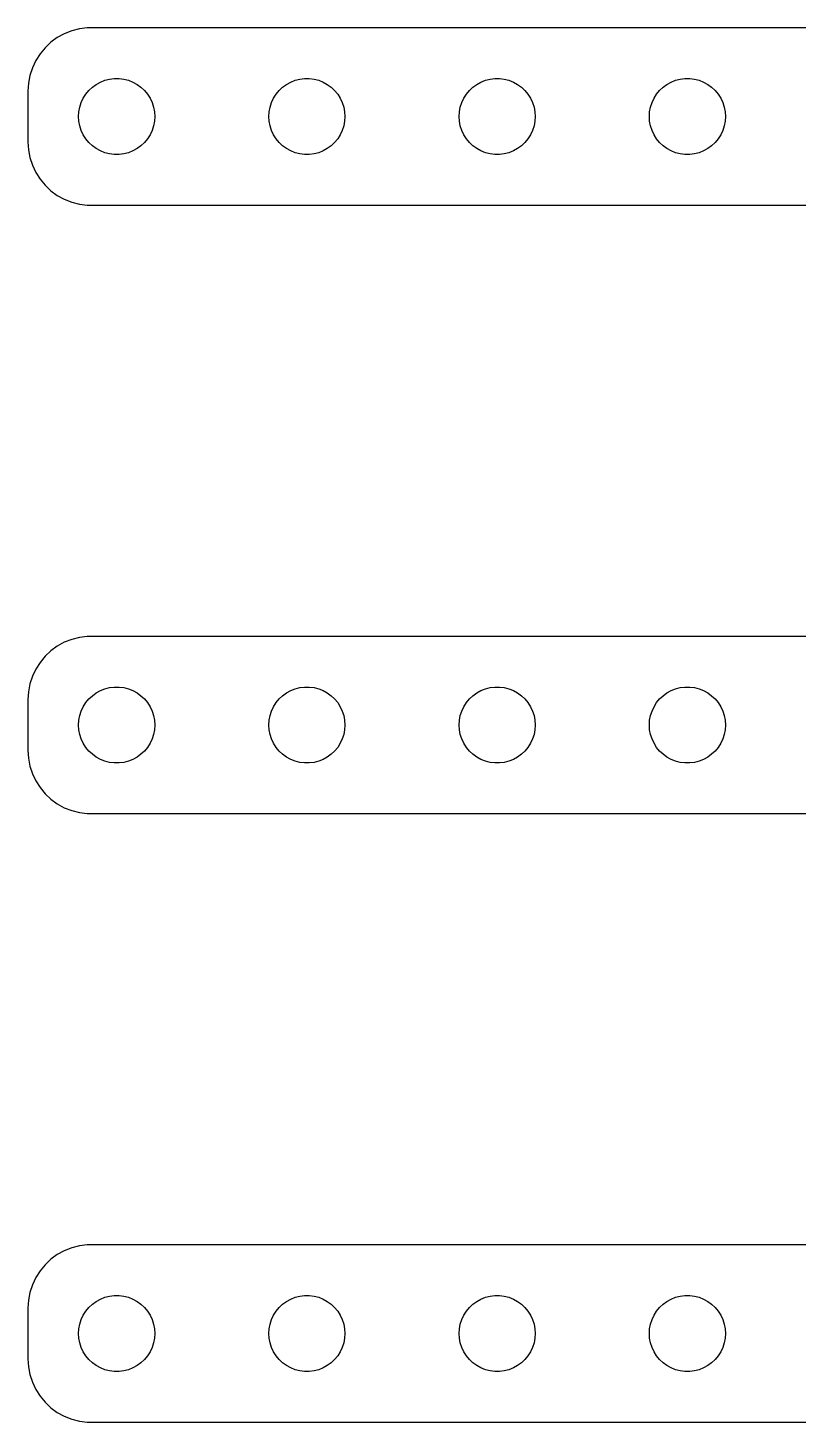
# Model space of a CAD drawing. Header units: metres. Extents: x -64 to 64, y 117 to 219.
# Drawn here: x -63.5 to -33.1, y 164.5 to 219.5 of the extents above; entities that cross this region are included whole.
import ezdxf

# ---------------------------------------------------------------- set-up
doc = ezdxf.new("R2010")
doc.units = ezdxf.units.M

msp = doc.modelspace()

# ---------------------------------------------------------------- linework, layer by layer
for p, q in [((-61.4684, 219.456), (-61.7725, 219.378)), ((-61.157, 219.495), (-61.4684, 219.456)), ((61.157, 219.495), (-61.157, 219.495)), ((-62.5936, 218.926), (-62.8224, 218.711)), ((-62.3396, 219.111), (-62.5936, 218.926)), ((-62.0644, 219.262), (-62.3396, 219.111)), ((-61.7725, 219.378), (-62.0644, 219.262)), ((-63.0225, 218.469), (-63.1908, 218.204)), ((-62.8224, 218.711), (-63.0225, 218.469)), ((-63.3244, 217.92), (-63.4214, 217.622)), ((-63.1908, 218.204), (-63.3244, 217.92)), ((-63.4803, 217.313), (-63.5, 217)), ((-63.4214, 217.622), (-63.4803, 217.313)), ((-60.9561, 217.156), (-60.8037, 217.266)), ((-60.8037, 217.266), (-60.6387, 217.357)), ((-60.6387, 217.357), (-60.4635, 217.427)), ((-60.4635, 217.427), (-60.2811, 217.473)), ((-60.2811, 217.473), (-60.0942, 217.497)), ((-60.0942, 217.497), (-59.9058, 217.497)), ((-59.9058, 217.497), (-59.7189, 217.473)), ((-59.7189, 217.473), (-59.5365, 217.427)), ((-59.5365, 217.427), (-59.3613, 217.357)), ((-59.3613, 217.357), (-59.1963, 217.266)), ((-59.1963, 217.266), (-59.0439, 217.156)), ((-53.4561, 217.156), (-53.3037, 217.266)), ((-53.3037, 217.266), (-53.1387, 217.357)), ((-53.1387, 217.357), (-52.9635, 217.427)), ((-52.9635, 217.427), (-52.7811, 217.473)), ((-52.7811, 217.473), (-52.5942, 217.497)), ((-52.5942, 217.497), (-52.4058, 217.497)), ((-52.4058, 217.497), (-52.2189, 217.473)), ((-52.2189, 217.473), (-52.0365, 217.427)), ((-52.0365, 217.427), (-51.8613, 217.357)), ((-51.8613, 217.357), (-51.6963, 217.266)), ((-51.6963, 217.266), (-51.5439, 217.156)), ((-45.9561, 217.156), (-45.8037, 217.266)), ((-45.8037, 217.266), (-45.6387, 217.357)), ((-45.6387, 217.357), (-45.4635, 217.427)), ((-45.4635, 217.427), (-45.2811, 217.473)), ((-45.2811, 217.473), (-45.0942, 217.497)), ((-45.0942, 217.497), (-44.9058, 217.497)), ((-44.9058, 217.497), (-44.7189, 217.473)), ((-44.7189, 217.473), (-44.5365, 217.427)), ((-44.5365, 217.427), (-44.3613, 217.357)), ((-44.3613, 217.357), (-44.1963, 217.266)), ((-44.1963, 217.266), (-44.0439, 217.156)), ((-38.4561, 217.156), (-38.3037, 217.266)), ((-38.3037, 217.266), (-38.1387, 217.357)), ((-38.1387, 217.357), (-37.9635, 217.427)), ((-37.9635, 217.427), (-37.7811, 217.473)), ((-37.7811, 217.473), (-37.5942, 217.497)), ((-37.5942, 217.497), (-37.4058, 217.497)), ((-37.4058, 217.497), (-37.2189, 217.473)), ((-37.2189, 217.473), (-37.0365, 217.427)), ((-37.0365, 217.427), (-36.8613, 217.357)), ((-36.8613, 217.357), (-36.6963, 217.266)), ((-36.6963, 217.266), (-36.5439, 217.156)), ((-63.5, 217), (-63.5, 215)), ((-61.3947, 216.552), (-61.3145, 216.723)), ((-61.3145, 216.723), (-61.2135, 216.882)), ((-61.2135, 216.882), (-61.0934, 217.027)), ((-61.0934, 217.027), (-60.9561, 217.156)), ((-59.0439, 217.156), (-58.9065, 217.027)), ((-58.9065, 217.027), (-58.7865, 216.882)), ((-58.7865, 216.882), (-58.6855, 216.723)), ((-58.6855, 216.723), (-58.6053, 216.552)), ((-53.8947, 216.552), (-53.8145, 216.723)), ((-53.8145, 216.723), (-53.7135, 216.882)), ((-53.7135, 216.882), (-53.5934, 217.027)), ((-53.5934, 217.027), (-53.4561, 217.156)), ((-51.5439, 217.156), (-51.4065, 217.027)), ((-51.4065, 217.027), (-51.2865, 216.882)), ((-51.2865, 216.882), (-51.1855, 216.723)), ((-51.1855, 216.723), (-51.1053, 216.552)), ((-46.3947, 216.552), (-46.3145, 216.723)), ((-46.3145, 216.723), (-46.2135, 216.882)), ((-46.2135, 216.882), (-46.0934, 217.027)), ((-46.0934, 217.027), (-45.9561, 217.156)), ((-44.0439, 217.156), (-43.9065, 217.027)), ((-43.9065, 217.027), (-43.7865, 216.882)), ((-43.7865, 216.882), (-43.6855, 216.723)), ((-43.6855, 216.723), (-43.6053, 216.552)), ((-38.8947, 216.552), (-38.8145, 216.723)), ((-38.8145, 216.723), (-38.7135, 216.882)), ((-38.7135, 216.882), (-38.5934, 217.027)), ((-38.5934, 217.027), (-38.4561, 217.156)), ((-36.5439, 217.156), (-36.4065, 217.027)), ((-36.4065, 217.027), (-36.2865, 216.882)), ((-36.2865, 216.882), (-36.1855, 216.723)), ((-36.1855, 216.723), (-36.1053, 216.552)), ((-61.5, 216), (-61.4882, 216.188)), ((-61.4882, 216.188), (-61.4529, 216.373)), ((-61.4529, 216.373), (-61.3947, 216.552)), ((-58.6053, 216.552), (-58.5471, 216.373)), ((-58.5471, 216.373), (-58.5118, 216.188)), ((-58.5118, 216.188), (-58.5, 216)), ((-54, 216), (-53.9882, 216.188)), ((-53.9882, 216.188), (-53.9529, 216.373)), ((-53.9529, 216.373), (-53.8947, 216.552)), ((-51.1053, 216.552), (-51.0471, 216.373)), ((-51.0471, 216.373), (-51.0118, 216.188)), ((-51.0118, 216.188), (-51, 216)), ((-46.5, 216), (-46.4882, 216.188)), ((-46.4882, 216.188), (-46.4529, 216.373)), ((-46.4529, 216.373), (-46.3947, 216.552)), ((-43.6053, 216.552), (-43.5471, 216.373)), ((-43.5471, 216.373), (-43.5118, 216.188)), ((-43.5118, 216.188), (-43.5, 216)), ((-39, 216), (-38.9882, 216.188)), ((-38.9882, 216.188), (-38.9529, 216.373)), ((-38.9529, 216.373), (-38.8947, 216.552)), ((-36.1053, 216.552), (-36.0471, 216.373)), ((-36.0471, 216.373), (-36.0118, 216.188)), ((-36.0118, 216.188), (-36, 216)), ((-61.4882, 215.812), (-61.5, 216)), ((-61.4529, 215.627), (-61.4882, 215.812)), ((-61.3947, 215.448), (-61.4529, 215.627)), ((-58.5471, 215.627), (-58.6053, 215.448)), ((-58.5118, 215.812), (-58.5471, 215.627)), ((-58.5, 216), (-58.5118, 215.812)), ((-53.9882, 215.812), (-54, 216)), ((-53.9529, 215.627), (-53.9882, 215.812)), ((-53.8947, 215.448), (-53.9529, 215.627)), ((-51.0471, 215.627), (-51.1053, 215.448)), ((-51.0118, 215.812), (-51.0471, 215.627)), ((-51, 216), (-51.0118, 215.812)), ((-46.4882, 215.812), (-46.5, 216)), ((-46.4529, 215.627), (-46.4882, 215.812)), ((-46.3947, 215.448), (-46.4529, 215.627)), ((-43.5471, 215.627), (-43.6053, 215.448)), ((-43.5118, 215.812), (-43.5471, 215.627)), ((-43.5, 216), (-43.5118, 215.812)), ((-38.9882, 215.812), (-39, 216)), ((-38.9529, 215.627), (-38.9882, 215.812)), ((-38.8947, 215.448), (-38.9529, 215.627)), ((-36.0471, 215.627), (-36.1053, 215.448)), ((-36.0118, 215.812), (-36.0471, 215.627)), ((-36, 216), (-36.0118, 215.812)), ((-61.3145, 215.277), (-61.3947, 215.448)), ((-61.2135, 215.118), (-61.3145, 215.277)), ((-61.0934, 214.973), (-61.2135, 215.118)), ((-58.7865, 215.118), (-58.9065, 214.973)), ((-58.6855, 215.277), (-58.7865, 215.118)), ((-58.6053, 215.448), (-58.6855, 215.277)), ((-53.8145, 215.277), (-53.8947, 215.448)), ((-53.7135, 215.118), (-53.8145, 215.277)), ((-53.5934, 214.973), (-53.7135, 215.118)), ((-51.2865, 215.118), (-51.4065, 214.973)), ((-51.1855, 215.277), (-51.2865, 215.118)), ((-51.1053, 215.448), (-51.1855, 215.277)), ((-46.3145, 215.277), (-46.3947, 215.448)), ((-46.2135, 215.118), (-46.3145, 215.277)), ((-46.0934, 214.973), (-46.2135, 215.118)), ((-43.7865, 215.118), (-43.9065, 214.973)), ((-43.6855, 215.277), (-43.7865, 215.118)), ((-43.6053, 215.448), (-43.6855, 215.277)), ((-38.8145, 215.277), (-38.8947, 215.448)), ((-38.7135, 215.118), (-38.8145, 215.277)), ((-38.5934, 214.973), (-38.7135, 215.118)), ((-36.2865, 215.118), (-36.4065, 214.973)), ((-36.1855, 215.277), (-36.2865, 215.118)), ((-36.1053, 215.448), (-36.1855, 215.277)), ((-63.5, 215), (-63.4803, 214.687)), ((-63.4803, 214.687), (-63.4214, 214.378)), ((-60.9561, 214.844), (-61.0934, 214.973)), ((-60.8037, 214.734), (-60.9561, 214.844)), ((-60.6387, 214.643), (-60.8037, 214.734)), ((-60.4635, 214.573), (-60.6387, 214.643)), ((-60.2811, 214.527), (-60.4635, 214.573)), ((-60.0942, 214.503), (-60.2811, 214.527)), ((-59.9058, 214.503), (-60.0942, 214.503)), ((-59.7189, 214.527), (-59.9058, 214.503)), ((-59.5365, 214.573), (-59.7189, 214.527)), ((-59.3613, 214.643), (-59.5365, 214.573)), ((-59.1963, 214.734), (-59.3613, 214.643)), ((-59.0439, 214.844), (-59.1963, 214.734)), ((-58.9065, 214.973), (-59.0439, 214.844)), ((-53.4561, 214.844), (-53.5934, 214.973)), ((-53.3037, 214.734), (-53.4561, 214.844)), ((-53.1387, 214.643), (-53.3037, 214.734)), ((-52.9635, 214.573), (-53.1387, 214.643)), ((-52.7811, 214.527), (-52.9635, 214.573)), ((-52.5942, 214.503), (-52.7811, 214.527)), ((-52.4058, 214.503), (-52.5942, 214.503)), ((-52.2189, 214.527), (-52.4058, 214.503)), ((-52.0365, 214.573), (-52.2189, 214.527)), ((-51.8613, 214.643), (-52.0365, 214.573)), ((-51.6963, 214.734), (-51.8613, 214.643)), ((-51.5439, 214.844), (-51.6963, 214.734)), ((-51.4065, 214.973), (-51.5439, 214.844)), ((-45.9561, 214.844), (-46.0934, 214.973)), ((-45.8037, 214.734), (-45.9561, 214.844)), ((-45.6387, 214.643), (-45.8037, 214.734)), ((-45.4635, 214.573), (-45.6387, 214.643)), ((-45.2811, 214.527), (-45.4635, 214.573)), ((-45.0942, 214.503), (-45.2811, 214.527)), ((-44.9058, 214.503), (-45.0942, 214.503)), ((-44.7189, 214.527), (-44.9058, 214.503)), ((-44.5365, 214.573), (-44.7189, 214.527)), ((-44.3613, 214.643), (-44.5365, 214.573)), ((-44.1963, 214.734), (-44.3613, 214.643)), ((-44.0439, 214.844), (-44.1963, 214.734)), ((-43.9065, 214.973), (-44.0439, 214.844)), ((-38.4561, 214.844), (-38.5934, 214.973)), ((-38.3037, 214.734), (-38.4561, 214.844)), ((-38.1387, 214.643), (-38.3037, 214.734)), ((-37.9635, 214.573), (-38.1387, 214.643)), ((-37.7811, 214.527), (-37.9635, 214.573)), ((-37.5942, 214.503), (-37.7811, 214.527)), ((-37.4058, 214.503), (-37.5942, 214.503)), ((-37.2189, 214.527), (-37.4058, 214.503)), ((-37.0365, 214.573), (-37.2189, 214.527)), ((-36.8613, 214.643), (-37.0365, 214.573)), ((-36.6963, 214.734), (-36.8613, 214.643)), ((-36.5439, 214.844), (-36.6963, 214.734)), ((-36.4065, 214.973), (-36.5439, 214.844)), ((-63.4214, 214.378), (-63.3244, 214.08)), ((-63.3244, 214.08), (-63.1908, 213.796)), ((-63.1908, 213.796), (-63.0225, 213.531)), ((-63.0225, 213.531), (-62.8224, 213.289)), ((-62.8224, 213.289), (-62.5936, 213.074)), ((-62.5936, 213.074), (-62.3396, 212.889)), ((-62.3396, 212.889), (-62.0644, 212.738)), ((-62.0644, 212.738), (-61.7725, 212.622)), ((-61.7725, 212.622), (-61.4684, 212.544)), ((-61.4684, 212.544), (-61.157, 212.505)), ((-61.157, 212.505), (61.157, 212.505)), ((-62.0644, 195.262), (-62.3396, 195.111)), ((-61.7725, 195.378), (-62.0644, 195.262)), ((-61.4684, 195.456), (-61.7725, 195.378)), ((-61.157, 195.495), (-61.4684, 195.456)), ((61.157, 195.495), (-61.157, 195.495)), ((-62.8224, 194.711), (-63.0225, 194.469)), ((-62.5936, 194.926), (-62.8224, 194.711)), ((-62.3396, 195.111), (-62.5936, 194.926)), ((-63.1908, 194.204), (-63.3244, 193.92)), ((-63.0225, 194.469), (-63.1908, 194.204)), ((-63.4214, 193.622), (-63.4803, 193.313)), ((-63.3244, 193.92), (-63.4214, 193.622)), ((-63.4803, 193.313), (-63.5, 193)), ((-61.2135, 192.882), (-61.0934, 193.027)), ((-61.0934, 193.027), (-60.9561, 193.156)), ((-60.9561, 193.156), (-60.8037, 193.266)), ((-60.8037, 193.266), (-60.6387, 193.357)), ((-60.6387, 193.357), (-60.4635, 193.427)), ((-60.4635, 193.427), (-60.2811, 193.473)), ((-60.2811, 193.473), (-60.0942, 193.497)), ((-60.0942, 193.497), (-59.9058, 193.497)), ((-59.9058, 193.497), (-59.7189, 193.473)), ((-59.7189, 193.473), (-59.5365, 193.427)), ((-59.5365, 193.427), (-59.3613, 193.357)), ((-59.3613, 193.357), (-59.1963, 193.266)), ((-59.1963, 193.266), (-59.0439, 193.156)), ((-59.0439, 193.156), (-58.9065, 193.027)), ((-58.9065, 193.027), (-58.7865, 192.882)), ((-53.7135, 192.882), (-53.5934, 193.027)), ((-53.5934, 193.027), (-53.4561, 193.156)), ((-53.4561, 193.156), (-53.3037, 193.266)), ((-53.3037, 193.266), (-53.1387, 193.357)), ((-53.1387, 193.357), (-52.9635, 193.427)), ((-52.9635, 193.427), (-52.7811, 193.473)), ((-52.7811, 193.473), (-52.5942, 193.497)), ((-52.5942, 193.497), (-52.4058, 193.497)), ((-52.4058, 193.497), (-52.2189, 193.473)), ((-52.2189, 193.473), (-52.0365, 193.427)), ((-52.0365, 193.427), (-51.8613, 193.357)), ((-51.8613, 193.357), (-51.6963, 193.266)), ((-51.6963, 193.266), (-51.5439, 193.156)), ((-51.5439, 193.156), (-51.4065, 193.027)), ((-51.4065, 193.027), (-51.2865, 192.882)), ((-46.2135, 192.882), (-46.0934, 193.027)), ((-46.0934, 193.027), (-45.9561, 193.156)), ((-45.9561, 193.156), (-45.8037, 193.266)), ((-45.8037, 193.266), (-45.6387, 193.357)), ((-45.6387, 193.357), (-45.4635, 193.427)), ((-45.4635, 193.427), (-45.2811, 193.473)), ((-45.2811, 193.473), (-45.0942, 193.497)), ((-45.0942, 193.497), (-44.9058, 193.497)), ((-44.9058, 193.497), (-44.7189, 193.473)), ((-44.7189, 193.473), (-44.5365, 193.427)), ((-44.5365, 193.427), (-44.3613, 193.357)), ((-44.3613, 193.357), (-44.1963, 193.266)), ((-44.1963, 193.266), (-44.0439, 193.156)), ((-44.0439, 193.156), (-43.9065, 193.027)), ((-43.9065, 193.027), (-43.7865, 192.882)), ((-38.7135, 192.882), (-38.5934, 193.027)), ((-38.5934, 193.027), (-38.4561, 193.156)), ((-38.4561, 193.156), (-38.3037, 193.266)), ((-38.3037, 193.266), (-38.1387, 193.357)), ((-38.1387, 193.357), (-37.9635, 193.427)), ((-37.9635, 193.427), (-37.7811, 193.473)), ((-37.7811, 193.473), (-37.5942, 193.497)), ((-37.5942, 193.497), (-37.4058, 193.497)), ((-37.4058, 193.497), (-37.2189, 193.473)), ((-37.2189, 193.473), (-37.0365, 193.427)), ((-37.0365, 193.427), (-36.8613, 193.357)), ((-36.8613, 193.357), (-36.6963, 193.266)), ((-36.6963, 193.266), (-36.5439, 193.156)), ((-36.5439, 193.156), (-36.4065, 193.027)), ((-36.4065, 193.027), (-36.2865, 192.882)), ((-63.5, 193), (-63.5, 191)), ((-61.4529, 192.373), (-61.3947, 192.552)), ((-61.3947, 192.552), (-61.3145, 192.723)), ((-61.3145, 192.723), (-61.2135, 192.882)), ((-58.7865, 192.882), (-58.6855, 192.723)), ((-58.6855, 192.723), (-58.6053, 192.552)), ((-58.6053, 192.552), (-58.5471, 192.373)), ((-53.9529, 192.373), (-53.8947, 192.552)), ((-53.8947, 192.552), (-53.8145, 192.723)), ((-53.8145, 192.723), (-53.7135, 192.882)), ((-51.2865, 192.882), (-51.1855, 192.723)), ((-51.1855, 192.723), (-51.1053, 192.552)), ((-51.1053, 192.552), (-51.0471, 192.373)), ((-46.4529, 192.373), (-46.3947, 192.552)), ((-46.3947, 192.552), (-46.3145, 192.723)), ((-46.3145, 192.723), (-46.2135, 192.882)), ((-43.7865, 192.882), (-43.6855, 192.723)), ((-43.6855, 192.723), (-43.6053, 192.552)), ((-43.6053, 192.552), (-43.5471, 192.373)), ((-38.9529, 192.373), (-38.8947, 192.552)), ((-38.8947, 192.552), (-38.8145, 192.723)), ((-38.8145, 192.723), (-38.7135, 192.882)), ((-36.2865, 192.882), (-36.1855, 192.723)), ((-36.1855, 192.723), (-36.1053, 192.552)), ((-36.1053, 192.552), (-36.0471, 192.373)), ((-61.5, 192), (-61.4882, 192.188)), ((-61.4882, 191.812), (-61.5, 192)), ((-61.4882, 192.188), (-61.4529, 192.373)), ((-58.5471, 192.373), (-58.5118, 192.188)), ((-58.5118, 192.188), (-58.5, 192)), ((-58.5, 192), (-58.5118, 191.812)), ((-54, 192), (-53.9882, 192.188)), ((-53.9882, 191.812), (-54, 192)), ((-53.9882, 192.188), (-53.9529, 192.373)), ((-51.0471, 192.373), (-51.0118, 192.188)), ((-51.0118, 192.188), (-51, 192)), ((-51, 192), (-51.0118, 191.812)), ((-46.5, 192), (-46.4882, 192.188)), ((-46.4882, 191.812), (-46.5, 192)), ((-46.4882, 192.188), (-46.4529, 192.373)), ((-43.5471, 192.373), (-43.5118, 192.188)), ((-43.5118, 192.188), (-43.5, 192)), ((-43.5, 192), (-43.5118, 191.812)), ((-39, 192), (-38.9882, 192.188)), ((-38.9882, 191.812), (-39, 192)), ((-38.9882, 192.188), (-38.9529, 192.373)), ((-36.0471, 192.373), (-36.0118, 192.188)), ((-36.0118, 192.188), (-36, 192)), ((-36, 192), (-36.0118, 191.812)), ((-61.4529, 191.627), (-61.4882, 191.812)), ((-61.3947, 191.448), (-61.4529, 191.627)), ((-61.3145, 191.277), (-61.3947, 191.448)), ((-58.6053, 191.448), (-58.6855, 191.277)), ((-58.5471, 191.627), (-58.6053, 191.448)), ((-58.5118, 191.812), (-58.5471, 191.627)), ((-53.9529, 191.627), (-53.9882, 191.812)), ((-53.8947, 191.448), (-53.9529, 191.627)), ((-53.8145, 191.277), (-53.8947, 191.448)), ((-51.1053, 191.448), (-51.1855, 191.277)), ((-51.0471, 191.627), (-51.1053, 191.448)), ((-51.0118, 191.812), (-51.0471, 191.627)), ((-46.4529, 191.627), (-46.4882, 191.812)), ((-46.3947, 191.448), (-46.4529, 191.627)), ((-46.3145, 191.277), (-46.3947, 191.448)), ((-43.6053, 191.448), (-43.6855, 191.277)), ((-43.5471, 191.627), (-43.6053, 191.448)), ((-43.5118, 191.812), (-43.5471, 191.627)), ((-38.9529, 191.627), (-38.9882, 191.812)), ((-38.8947, 191.448), (-38.9529, 191.627)), ((-38.8145, 191.277), (-38.8947, 191.448)), ((-36.1053, 191.448), (-36.1855, 191.277)), ((-36.0471, 191.627), (-36.1053, 191.448)), ((-36.0118, 191.812), (-36.0471, 191.627)), ((-63.5, 191), (-63.4803, 190.687)), ((-61.2135, 191.118), (-61.3145, 191.277)), ((-61.0934, 190.973), (-61.2135, 191.118)), ((-60.9561, 190.844), (-61.0934, 190.973)), ((-60.8037, 190.734), (-60.9561, 190.844)), ((-59.0439, 190.844), (-59.1963, 190.734)), ((-58.9065, 190.973), (-59.0439, 190.844)), ((-58.7865, 191.118), (-58.9065, 190.973)), ((-58.6855, 191.277), (-58.7865, 191.118)), ((-53.7135, 191.118), (-53.8145, 191.277)), ((-53.5934, 190.973), (-53.7135, 191.118)), ((-53.4561, 190.844), (-53.5934, 190.973)), ((-53.3037, 190.734), (-53.4561, 190.844)), ((-51.5439, 190.844), (-51.6963, 190.734)), ((-51.4065, 190.973), (-51.5439, 190.844)), ((-51.2865, 191.118), (-51.4065, 190.973)), ((-51.1855, 191.277), (-51.2865, 191.118)), ((-46.2135, 191.118), (-46.3145, 191.277)), ((-46.0934, 190.973), (-46.2135, 191.118)), ((-45.9561, 190.844), (-46.0934, 190.973)), ((-45.8037, 190.734), (-45.9561, 190.844)), ((-44.0439, 190.844), (-44.1963, 190.734)), ((-43.9065, 190.973), (-44.0439, 190.844)), ((-43.7865, 191.118), (-43.9065, 190.973)), ((-43.6855, 191.277), (-43.7865, 191.118)), ((-38.7135, 191.118), (-38.8145, 191.277)), ((-38.5934, 190.973), (-38.7135, 191.118)), ((-38.4561, 190.844), (-38.5934, 190.973)), ((-38.3037, 190.734), (-38.4561, 190.844)), ((-36.5439, 190.844), (-36.6963, 190.734)), ((-36.4065, 190.973), (-36.5439, 190.844)), ((-36.2865, 191.118), (-36.4065, 190.973)), ((-36.1855, 191.277), (-36.2865, 191.118)), ((-63.4803, 190.687), (-63.4214, 190.378)), ((-63.4214, 190.378), (-63.3244, 190.08)), ((-60.6387, 190.643), (-60.8037, 190.734)), ((-60.4635, 190.573), (-60.6387, 190.643)), ((-60.2811, 190.527), (-60.4635, 190.573)), ((-60.0942, 190.503), (-60.2811, 190.527)), ((-59.9058, 190.503), (-60.0942, 190.503)), ((-59.7189, 190.527), (-59.9058, 190.503)), ((-59.5365, 190.573), (-59.7189, 190.527)), ((-59.3613, 190.643), (-59.5365, 190.573)), ((-59.1963, 190.734), (-59.3613, 190.643)), ((-53.1387, 190.643), (-53.3037, 190.734)), ((-52.9635, 190.573), (-53.1387, 190.643)), ((-52.7811, 190.527), (-52.9635, 190.573)), ((-52.5942, 190.503), (-52.7811, 190.527)), ((-52.4058, 190.503), (-52.5942, 190.503)), ((-52.2189, 190.527), (-52.4058, 190.503)), ((-52.0365, 190.573), (-52.2189, 190.527)), ((-51.8613, 190.643), (-52.0365, 190.573)), ((-51.6963, 190.734), (-51.8613, 190.643)), ((-45.6387, 190.643), (-45.8037, 190.734)), ((-45.4635, 190.573), (-45.6387, 190.643)), ((-45.2811, 190.527), (-45.4635, 190.573)), ((-45.0942, 190.503), (-45.2811, 190.527)), ((-44.9058, 190.503), (-45.0942, 190.503)), ((-44.7189, 190.527), (-44.9058, 190.503)), ((-44.5365, 190.573), (-44.7189, 190.527)), ((-44.3613, 190.643), (-44.5365, 190.573)), ((-44.1963, 190.734), (-44.3613, 190.643)), ((-38.1387, 190.643), (-38.3037, 190.734)), ((-37.9635, 190.573), (-38.1387, 190.643)), ((-37.7811, 190.527), (-37.9635, 190.573)), ((-37.5942, 190.503), (-37.7811, 190.527)), ((-37.4058, 190.503), (-37.5942, 190.503)), ((-37.2189, 190.527), (-37.4058, 190.503)), ((-37.0365, 190.573), (-37.2189, 190.527)), ((-36.8613, 190.643), (-37.0365, 190.573)), ((-36.6963, 190.734), (-36.8613, 190.643)), ((-63.3244, 190.08), (-63.1908, 189.796)), ((-63.1908, 189.796), (-63.0225, 189.531)), ((-63.0225, 189.531), (-62.8224, 189.289)), ((-62.8224, 189.289), (-62.5936, 189.074)), ((-62.5936, 189.074), (-62.3396, 188.889)), ((-62.3396, 188.889), (-62.0644, 188.738)), ((-62.0644, 188.738), (-61.7725, 188.622)), ((-61.7725, 188.622), (-61.4684, 188.544)), ((-61.4684, 188.544), (-61.157, 188.505)), ((-61.157, 188.505), (61.157, 188.505)), ((-62.3396, 171.111), (-62.5936, 170.926)), ((-62.0644, 171.262), (-62.3396, 171.111)), ((-61.7725, 171.378), (-62.0644, 171.262)), ((-61.4684, 171.456), (-61.7725, 171.378)), ((-61.157, 171.495), (-61.4684, 171.456)), ((61.157, 171.495), (-61.157, 171.495)), ((-62.8224, 170.711), (-63.0225, 170.469)), ((-62.5936, 170.926), (-62.8224, 170.711)), ((-63.3244, 169.92), (-63.4214, 169.622)), ((-63.1908, 170.204), (-63.3244, 169.92)), ((-63.0225, 170.469), (-63.1908, 170.204)), ((-63.4214, 169.622), (-63.4803, 169.313)), ((-60.6387, 169.357), (-60.4635, 169.427)), ((-60.4635, 169.427), (-60.2811, 169.473)), ((-60.2811, 169.473), (-60.0942, 169.497)), ((-60.0942, 169.497), (-59.9058, 169.497)), ((-59.9058, 169.497), (-59.7189, 169.473)), ((-59.7189, 169.473), (-59.5365, 169.427)), ((-59.5365, 169.427), (-59.3613, 169.357)), ((-53.1387, 169.357), (-52.9635, 169.427)), ((-52.9635, 169.427), (-52.7811, 169.473)), ((-52.7811, 169.473), (-52.5942, 169.497)), ((-52.5942, 169.497), (-52.4058, 169.497)), ((-52.4058, 169.497), (-52.2189, 169.473)), ((-52.2189, 169.473), (-52.0365, 169.427)), ((-52.0365, 169.427), (-51.8613, 169.357)), ((-45.6387, 169.357), (-45.4635, 169.427)), ((-45.4635, 169.427), (-45.2811, 169.473)), ((-45.2811, 169.473), (-45.0942, 169.497)), ((-45.0942, 169.497), (-44.9058, 169.497)), ((-44.9058, 169.497), (-44.7189, 169.473)), ((-44.7189, 169.473), (-44.5365, 169.427)), ((-44.5365, 169.427), (-44.3613, 169.357)), ((-38.1387, 169.357), (-37.9635, 169.427)), ((-37.9635, 169.427), (-37.7811, 169.473)), ((-37.7811, 169.473), (-37.5942, 169.497)), ((-37.5942, 169.497), (-37.4058, 169.497)), ((-37.4058, 169.497), (-37.2189, 169.473)), ((-37.2189, 169.473), (-37.0365, 169.427)), ((-37.0365, 169.427), (-36.8613, 169.357)), ((-63.4803, 169.313), (-63.5, 169)), ((-63.5, 169), (-63.5, 167)), ((-61.3145, 168.723), (-61.2135, 168.882)), ((-61.2135, 168.882), (-61.0934, 169.027)), ((-61.0934, 169.027), (-60.9561, 169.156)), ((-60.9561, 169.156), (-60.8037, 169.266)), ((-60.8037, 169.266), (-60.6387, 169.357)), ((-59.3613, 169.357), (-59.1963, 169.266)), ((-59.1963, 169.266), (-59.0439, 169.156)), ((-59.0439, 169.156), (-58.9065, 169.027)), ((-58.9065, 169.027), (-58.7865, 168.882)), ((-58.7865, 168.882), (-58.6855, 168.723)), ((-53.8145, 168.723), (-53.7135, 168.882)), ((-53.7135, 168.882), (-53.5934, 169.027)), ((-53.5934, 169.027), (-53.4561, 169.156)), ((-53.4561, 169.156), (-53.3037, 169.266)), ((-53.3037, 169.266), (-53.1387, 169.357)), ((-51.8613, 169.357), (-51.6963, 169.266)), ((-51.6963, 169.266), (-51.5439, 169.156)), ((-51.5439, 169.156), (-51.4065, 169.027)), ((-51.4065, 169.027), (-51.2865, 168.882)), ((-51.2865, 168.882), (-51.1855, 168.723)), ((-46.3145, 168.723), (-46.2135, 168.882)), ((-46.2135, 168.882), (-46.0934, 169.027)), ((-46.0934, 169.027), (-45.9561, 169.156)), ((-45.9561, 169.156), (-45.8037, 169.266)), ((-45.8037, 169.266), (-45.6387, 169.357)), ((-44.3613, 169.357), (-44.1963, 169.266)), ((-44.1963, 169.266), (-44.0439, 169.156)), ((-44.0439, 169.156), (-43.9065, 169.027)), ((-43.9065, 169.027), (-43.7865, 168.882)), ((-43.7865, 168.882), (-43.6855, 168.723)), ((-38.8145, 168.723), (-38.7135, 168.882)), ((-38.7135, 168.882), (-38.5934, 169.027)), ((-38.5934, 169.027), (-38.4561, 169.156)), ((-38.4561, 169.156), (-38.3037, 169.266)), ((-38.3037, 169.266), (-38.1387, 169.357)), ((-36.8613, 169.357), (-36.6963, 169.266)), ((-36.6963, 169.266), (-36.5439, 169.156)), ((-36.5439, 169.156), (-36.4065, 169.027)), ((-36.4065, 169.027), (-36.2865, 168.882)), ((-36.2865, 168.882), (-36.1855, 168.723)), ((-61.4882, 168.188), (-61.4529, 168.373)), ((-61.4529, 168.373), (-61.3947, 168.552)), ((-61.3947, 168.552), (-61.3145, 168.723)), ((-58.6855, 168.723), (-58.6053, 168.552)), ((-58.6053, 168.552), (-58.5471, 168.373)), ((-58.5471, 168.373), (-58.5118, 168.188)), ((-53.9882, 168.188), (-53.9529, 168.373)), ((-53.9529, 168.373), (-53.8947, 168.552)), ((-53.8947, 168.552), (-53.8145, 168.723)), ((-51.1855, 168.723), (-51.1053, 168.552)), ((-51.1053, 168.552), (-51.0471, 168.373)), ((-51.0471, 168.373), (-51.0118, 168.188)), ((-46.4882, 168.188), (-46.4529, 168.373)), ((-46.4529, 168.373), (-46.3947, 168.552)), ((-46.3947, 168.552), (-46.3145, 168.723)), ((-43.6855, 168.723), (-43.6053, 168.552)), ((-43.6053, 168.552), (-43.5471, 168.373)), ((-43.5471, 168.373), (-43.5118, 168.188)), ((-38.9882, 168.188), (-38.9529, 168.373)), ((-38.9529, 168.373), (-38.8947, 168.552)), ((-38.8947, 168.552), (-38.8145, 168.723)), ((-36.1855, 168.723), (-36.1053, 168.552)), ((-36.1053, 168.552), (-36.0471, 168.373)), ((-36.0471, 168.373), (-36.0118, 168.188)), ((-61.5, 168), (-61.4882, 168.188)), ((-61.4882, 167.812), (-61.5, 168)), ((-61.4529, 167.627), (-61.4882, 167.812)), ((-58.5118, 167.812), (-58.5471, 167.627)), ((-58.5118, 168.188), (-58.5, 168)), ((-58.5, 168), (-58.5118, 167.812)), ((-54, 168), (-53.9882, 168.188)), ((-53.9882, 167.812), (-54, 168)), ((-53.9529, 167.627), (-53.9882, 167.812)), ((-51.0118, 167.812), (-51.0471, 167.627)), ((-51.0118, 168.188), (-51, 168)), ((-51, 168), (-51.0118, 167.812)), ((-46.5, 168), (-46.4882, 168.188)), ((-46.4882, 167.812), (-46.5, 168)), ((-46.4529, 167.627), (-46.4882, 167.812)), ((-43.5118, 167.812), (-43.5471, 167.627)), ((-43.5118, 168.188), (-43.5, 168)), ((-43.5, 168), (-43.5118, 167.812)), ((-39, 168), (-38.9882, 168.188)), ((-38.9882, 167.812), (-39, 168)), ((-38.9529, 167.627), (-38.9882, 167.812)), ((-36.0118, 167.812), (-36.0471, 167.627)), ((-36.0118, 168.188), (-36, 168)), ((-36, 168), (-36.0118, 167.812)), ((-61.3947, 167.448), (-61.4529, 167.627)), ((-61.3145, 167.277), (-61.3947, 167.448)), ((-61.2135, 167.118), (-61.3145, 167.277)), ((-58.6855, 167.277), (-58.7865, 167.118)), ((-58.6053, 167.448), (-58.6855, 167.277)), ((-58.5471, 167.627), (-58.6053, 167.448)), ((-53.8947, 167.448), (-53.9529, 167.627)), ((-53.8145, 167.277), (-53.8947, 167.448)), ((-53.7135, 167.118), (-53.8145, 167.277)), ((-51.1855, 167.277), (-51.2865, 167.118)), ((-51.1053, 167.448), (-51.1855, 167.277)), ((-51.0471, 167.627), (-51.1053, 167.448)), ((-46.3947, 167.448), (-46.4529, 167.627)), ((-46.3145, 167.277), (-46.3947, 167.448)), ((-46.2135, 167.118), (-46.3145, 167.277)), ((-43.6855, 167.277), (-43.7865, 167.118)), ((-43.6053, 167.448), (-43.6855, 167.277)), ((-43.5471, 167.627), (-43.6053, 167.448)), ((-38.8947, 167.448), (-38.9529, 167.627)), ((-38.8145, 167.277), (-38.8947, 167.448)), ((-38.7135, 167.118), (-38.8145, 167.277)), ((-36.1855, 167.277), (-36.2865, 167.118)), ((-36.1053, 167.448), (-36.1855, 167.277)), ((-36.0471, 167.627), (-36.1053, 167.448)), ((-63.5, 167), (-63.4803, 166.687)), ((-63.4803, 166.687), (-63.4214, 166.378)), ((-61.0934, 166.973), (-61.2135, 167.118)), ((-60.9561, 166.844), (-61.0934, 166.973)), ((-60.8037, 166.734), (-60.9561, 166.844)), ((-60.6387, 166.643), (-60.8037, 166.734)), ((-60.4635, 166.573), (-60.6387, 166.643)), ((-59.3613, 166.643), (-59.5365, 166.573)), ((-59.1963, 166.734), (-59.3613, 166.643)), ((-59.0439, 166.844), (-59.1963, 166.734)), ((-58.9065, 166.973), (-59.0439, 166.844)), ((-58.7865, 167.118), (-58.9065, 166.973)), ((-53.5934, 166.973), (-53.7135, 167.118)), ((-53.4561, 166.844), (-53.5934, 166.973)), ((-53.3037, 166.734), (-53.4561, 166.844)), ((-53.1387, 166.643), (-53.3037, 166.734)), ((-52.9635, 166.573), (-53.1387, 166.643)), ((-51.8613, 166.643), (-52.0365, 166.573)), ((-51.6963, 166.734), (-51.8613, 166.643)), ((-51.5439, 166.844), (-51.6963, 166.734)), ((-51.4065, 166.973), (-51.5439, 166.844)), ((-51.2865, 167.118), (-51.4065, 166.973)), ((-46.0934, 166.973), (-46.2135, 167.118)), ((-45.9561, 166.844), (-46.0934, 166.973)), ((-45.8037, 166.734), (-45.9561, 166.844)), ((-45.6387, 166.643), (-45.8037, 166.734)), ((-45.4635, 166.573), (-45.6387, 166.643)), ((-44.3613, 166.643), (-44.5365, 166.573)), ((-44.1963, 166.734), (-44.3613, 166.643)), ((-44.0439, 166.844), (-44.1963, 166.734)), ((-43.9065, 166.973), (-44.0439, 166.844)), ((-43.7865, 167.118), (-43.9065, 166.973)), ((-38.5934, 166.973), (-38.7135, 167.118)), ((-38.4561, 166.844), (-38.5934, 166.973)), ((-38.3037, 166.734), (-38.4561, 166.844)), ((-38.1387, 166.643), (-38.3037, 166.734)), ((-37.9635, 166.573), (-38.1387, 166.643)), ((-36.8613, 166.643), (-37.0365, 166.573)), ((-36.6963, 166.734), (-36.8613, 166.643)), ((-36.5439, 166.844), (-36.6963, 166.734)), ((-36.4065, 166.973), (-36.5439, 166.844)), ((-36.2865, 167.118), (-36.4065, 166.973)), ((-63.4214, 166.378), (-63.3244, 166.08)), ((-63.3244, 166.08), (-63.1908, 165.796)), ((-60.2811, 166.527), (-60.4635, 166.573)), ((-60.0942, 166.503), (-60.2811, 166.527)), ((-59.9058, 166.503), (-60.0942, 166.503)), ((-59.7189, 166.527), (-59.9058, 166.503)), ((-59.5365, 166.573), (-59.7189, 166.527)), ((-52.7811, 166.527), (-52.9635, 166.573)), ((-52.5942, 166.503), (-52.7811, 166.527)), ((-52.4058, 166.503), (-52.5942, 166.503)), ((-52.2189, 166.527), (-52.4058, 166.503)), ((-52.0365, 166.573), (-52.2189, 166.527)), ((-45.2811, 166.527), (-45.4635, 166.573)), ((-45.0942, 166.503), (-45.2811, 166.527)), ((-44.9058, 166.503), (-45.0942, 166.503)), ((-44.7189, 166.527), (-44.9058, 166.503)), ((-44.5365, 166.573), (-44.7189, 166.527)), ((-37.7811, 166.527), (-37.9635, 166.573)), ((-37.5942, 166.503), (-37.7811, 166.527)), ((-37.4058, 166.503), (-37.5942, 166.503)), ((-37.2189, 166.527), (-37.4058, 166.503)), ((-37.0365, 166.573), (-37.2189, 166.527)), ((-63.1908, 165.796), (-63.0225, 165.531)), ((-63.0225, 165.531), (-62.8224, 165.289)), ((-62.8224, 165.289), (-62.5936, 165.074)), ((-62.5936, 165.074), (-62.3396, 164.889)), ((-62.3396, 164.889), (-62.0644, 164.738)), ((-62.0644, 164.738), (-61.7725, 164.622)), ((-61.7725, 164.622), (-61.4684, 164.544)), ((-61.4684, 164.544), (-61.157, 164.505)), ((-61.157, 164.505), (61.157, 164.505))]:
    msp.add_line(p, q)

doc.saveas('drawing.dxf')
